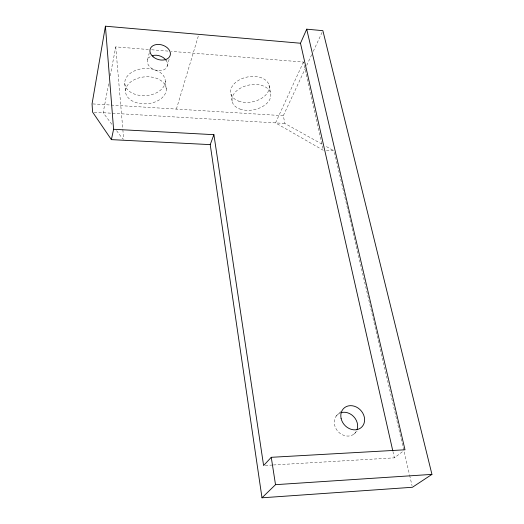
<?xml version="1.0" encoding="UTF-8"?>
<svg xmlns="http://www.w3.org/2000/svg" width="524" height="524" viewBox="0 0 524 524"><rect width="100%" height="100%" fill="white"/><g stroke="black" fill="none" stroke-linecap="round" stroke-linejoin="round"><path stroke-width="0.39" stroke-dasharray="2.62 1.97" d="M108.684 83.814L103.163 112.719L111.789 124.247M110.223 75.784L115.745 46.872L148.39 49.511M147.624 59.71L149.281 52.767M167.274 66.181L169.121 59.317M176.405 109.09L198.832 34.355M303.435 62.048L275.532 122.904L323.334 150.323L303.435 62.048L171.237 51.359M321.939 144.113L284.886 123.454L283.314 115.693L305.328 68.375M306.704 65.415L311.865 54.326M313.241 51.372L322.876 30.667M336.198 416.043L340.567 411.681M353.838 434.173L357.296 431.049M273.423 464.971L394.382 457.845L403.749 450.732M265.249 465.456L272.604 465.024M326.4 150.48L334.057 150.866L324.795 145.705M94.215 112.195L284.886 123.454M92.866 103.935L283.314 115.693M151.652 49.773L167.975 51.09M116.577 130.653L122.806 138.978M334.43 152.458L409.441 474.521M409.63 475.314L412.041 485.683M392.935 451.465L394.382 457.845M269.028 85.196L270.6 93.2M230.992 94.117L232.328 102.128M165.283 81.181A20.292 13.585 -4.2 0 1 134.956 94.274A20.292 13.585 -4.2 0 1 134.825 70.714A20.292 13.585 -4.2 0 1 165.283 81.181L166.272 89.401A20.416 13.5 -4.4 0 1 135.749 102.468A20.416 13.5 -4.4 0 1 135.65 79.059A20.416 13.5 -4.4 0 1 166.272 89.401M124.778 83.486L125.524 91.772M115.745 46.872L122.786 128.891M122.858 129.703L123.697 139.443M356.556 430.925A12.746 10.808 48.2 0 1 338.052 431.54A12.746 10.808 48.2 0 1 340.05 413.023M166.069 60.253A10.342 7.467 17.5 0 1 163.409 70.013A10.342 7.467 17.5 0 1 149.798 66.908A10.342 7.467 17.5 0 1 150.172 56.631M238.623 101.106A19.552 12.687 -11.3 0 0 269.172 88.523A19.552 12.687 -11.3 0 0 242.029 78.613A19.552 12.687 -11.3 0 0 238.623 101.106M239.985 109.058A19.67 12.596 -11.3 0 0 270.738 96.508A19.67 12.596 -11.3 0 0 243.464 86.702A19.67 12.596 -11.3 0 0 239.985 109.058"/><path stroke-width="0.79" d="M210.222 144.617L261.993 497.8L412.414 487.274L431.946 474.384L322.876 30.667L306.71 29.174L300.488 43.237L105.422 26.2L92.054 103.883L92.591 112.097L111.396 139.633L210.222 144.617L213.903 134.681L113.59 129.277L111.396 139.633M306.71 29.174L405 449.789L271.262 457.308L263.611 465.554L213.903 134.681M261.993 497.8L275.513 484.674L431.946 474.384M300.488 43.237L392.758 450.673M271.262 457.308L275.513 484.674M105.422 26.2L113.59 129.277M340.718 412.774A12.746 10.808 48.2 0 1 353.569 416.482A12.746 10.808 48.2 0 1 357.113 429.582M152.242 55.695A10.342 7.467 17.5 0 1 166.069 60.253M341.085 418.355A12.982 10.938 47.7 0 0 360.761 427.925A12.982 10.938 47.7 0 0 356.281 406.991A12.982 10.938 47.7 0 0 341.085 418.355M153.119 56.795A10.5 7.506 17.7 0 0 170.149 55.505A10.5 7.506 17.7 0 0 157.213 44.455A10.5 7.506 17.7 0 0 153.119 56.795"/></g></svg>
